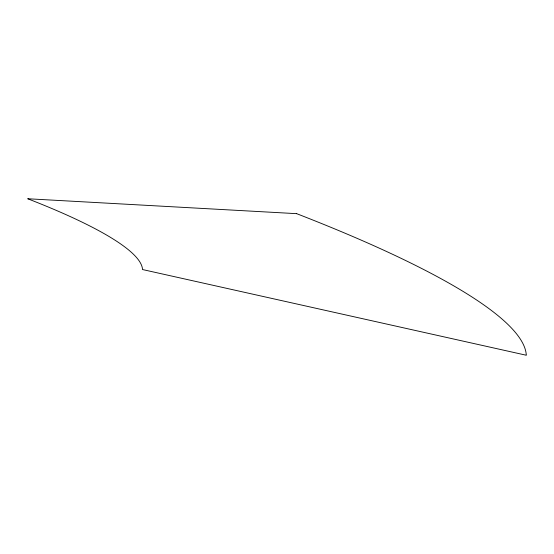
<?xml version="1.0" encoding="UTF-8"?>
<svg xmlns="http://www.w3.org/2000/svg" width="554" height="554" viewBox="0 0 554 554"><rect width="100%" height="100%" fill="white"/><g stroke="black" fill="none" stroke-linecap="round" stroke-linejoin="round"><path stroke-width="0.83" d="M296.667 213.664L27.7 198.754A393.631 62.256 13 0 1 142.517 269.542L526.3 355.246A787.262 124.512 13 0 0 296.667 213.664"/></g></svg>
